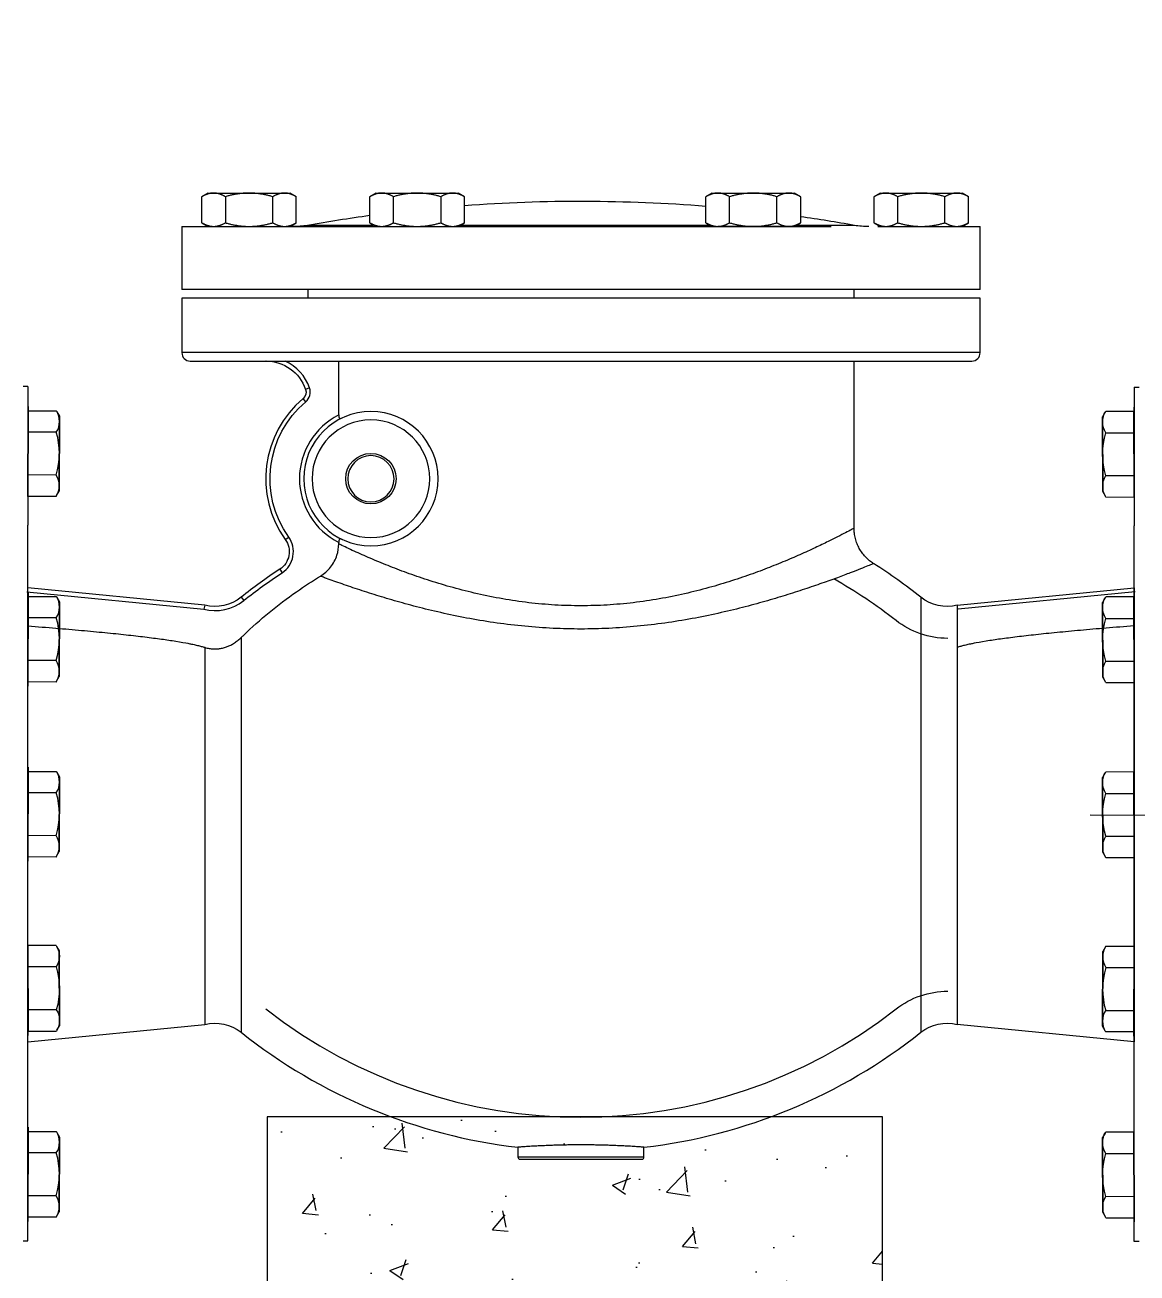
# Model space of a CAD drawing. Header units: millimetres. Extents: x -294625 to 2136527, y -251383 to 128331.
# Drawn here: x 1509555.6 to 1509794.2, y -175997.2 to -175729.3 of the extents above; entities that cross this region are included whole.
import ezdxf

# ---------------------------------------------------------------- set-up
doc = ezdxf.new("R2010")
doc.units = ezdxf.units.MM
for name, color, linetype in [('H-N-FITTING-35', 2, 'Continuous'), ('netcat30', 30, 'Continuous'), ('NetHatch', 8, 'Continuous')]:
    doc.layers.add(name, color=color, linetype=linetype)
doc.layers.add('N3-NOTE', color=11, linetype='Continuous', lineweight=13)
doc.styles.add('P-VNTIMEH', font='vntimeh.shx', dxfattribs={"width": 0.75, "height": 300})
doc.dimstyles.new('N-NOTE', dxfattribs={"dimtxt": 200, "dimasz": 30, "dimexe": 50, "dimexo": 50, "dimgap": 100, "dimtad": 1, "dimdec": 0, "dimdsep": 46, "dimtxsty": 'P-VNTIMEH', "dimblk": 'OPEN30', "dimcen": 0, "dimse1": 1, "dimse2": 1, "dimclrd": 256, "dimclre": 7, "dimclrt": 256, "dimadec": 0, "dimazin": 0, "dimtfac": 1, "dimtdec": 0, "dimtix": 1, "dimtmove": 2, "dimatfit": 3, "dimldrblk": 'OPEN30', "dimfxl": 1, "dimtolj": 1, "dimtzin": 0, "dimarcsym": 0})

# ---------------------------------------------------------------- blocks, each defined once
blk = doc.blocks.new('_Open30')
at = {"color": 0, "linetype": 'ByBlock', "lineweight": -2}
for p, q in [((-1, 0.2679), (0, 0)), ((0, 0), (-1, -0.2679)), ((0, 0), (-1, 0))]:
    blk.add_line(p, q, dxfattribs=at)

msp = doc.modelspace()

# ---------------------------------------------------------------- hatches: boundary and pattern name
at = {"layer": 'NetHatch', "linetype": 'Continuous'}
h = msp.add_hatch(dxfattribs=at)
h.set_pattern_fill('AR-CONC', color=256, scale=5.681818, style=0)
h.set_pattern_definition([(50, (2622111.6, 475021.308), (40.7534195, -3.5654622), [4.2613636, -46.875]), (355, (2622111.6, 475021.31), (-7.8835985, 42.7381894), [3.4090909, -37.5]), (100.4514, (2622114.996, 475021.01), (32.8698512, 39.1727013), [3.6216017, -39.83762]), (46.1842, (2622111.6, 475032.67), (60.638696, -9.4044895), [6.3920455, -70.3125]), (96.6356, (2622116.653, 475031.89), (53.1058355, 55.3476063), [5.4324027, -59.7564205]), (351.1842, (2622111.6, 475032.67), (53.1057923, 55.3476478), [5.1136364, -56.25]), (21, (2622117.282, 475029.83), (33.9151734, -22.8760733), [4.2613636, -46.875]), (326, (2622117.28, 475029.83), (13.8247348, 41.2017071), [3.4090909, -37.5]), (71.4514, (2622120.11, 475027.925), (47.7399221, 18.3255964), [3.6216017, -39.83762]), (37.5, (2622111.6, 475021.308), (0.69090087, 18.91442351), [0, -37.04545455, 0, -38.0681818, 0, -37.64204545]), (7.5, (2622111.6, 475021.308), (14.9471328, 22.40975636), [0, -21.70454545, 0, -36.1931818, 0, -14.3465909]), (327.5, (2622098.93, 475021.308), (30.33082024, -1.2815268), [0, -14.20454545, 0, -44.3181818, 0, -58.8068182]), (317.5, (2622093.248, 475021.308), (33.1355778, 5.6877831), [0, -18.4659091, 0, -29.4318182, 0, -41.76136364])])
h.paths.add_polyline_path([(1509607.59, -175963.64), (1509739.61, -175963.64), (1509739.57, -176106.8), (1509607.55, -176106.8)])

# ---------------------------------------------------------------- linework, layer by layer
at = {"layer": 'H-N-FITTING-35', "ltscale": 1000}
for p, q in [((1509594.91, -175765.41, 16.04), (1509593.55, -175766.19, 16.04)), ((1509593.55, -175771.79, 16.04), (1509593.55, -175766.19, 16.04)), ((1509594.91, -175765.41, 16.04), (1509596.08, -175765.41, 16.04)), ((1509596.08, -175765.41, 16.04), (1509603.69, -175765.41, 16.04)), ((1509598.62, -175766.19, 16.04), (1509598.62, -175771.79, 16.04)), ((1509603.69, -175765.41, 16.04), (1509611.29, -175765.41, 16.04)), ((1509608.76, -175771.79, 16.04), (1509608.76, -175766.19, 16.04)), ((1509611.29, -175765.41, 16.04), (1509612.47, -175765.41, 16.04)), ((1509613.83, -175766.19, 16.04), (1509612.47, -175765.41, 16.04)), ((1509613.83, -175771.79, 16.04), (1509613.83, -175766.19, 16.04)), ((1509630.96, -175765.41, 16.04), (1509629.61, -175766.19, 16.04)), ((1509629.61, -175771.79, 16.04), (1509629.61, -175766.19, 16.04)), ((1509630.96, -175765.41, 16.04), (1509632.14, -175765.41, 16.04)), ((1509632.14, -175765.41, 16.04), (1509639.75, -175765.41, 16.04)), ((1509634.68, -175771.79, 16.04), (1509634.68, -175766.19, 16.04)), ((1509639.75, -175765.41, 16.04), (1509647.35, -175765.41, 16.04)), ((1509644.82, -175766.19, 16.04), (1509644.82, -175771.79, 16.04)), ((1509647.35, -175765.41, 16.04), (1509648.53, -175765.41, 16.04)), ((1509649.89, -175766.19, 16.04), (1509648.53, -175765.41, 16.04)), ((1509649.89, -175771.79, 16.04), (1509649.89, -175766.19, 16.04)), ((1509703.08, -175765.41, 16.04), (1509701.72, -175766.19, 16.04)), ((1509701.72, -175771.79, 16.04), (1509701.72, -175766.19, 16.04)), ((1509703.08, -175765.41, 16.04), (1509704.26, -175765.41, 16.04)), ((1509704.26, -175765.41, 16.04), (1509711.86, -175765.41, 16.04)), ((1509706.79, -175771.79, 16.04), (1509706.79, -175766.19, 16.04)), ((1509711.86, -175765.41, 16.04), (1509719.47, -175765.41, 16.04)), ((1509716.93, -175771.79, 16.04), (1509716.93, -175766.19, 16.04)), ((1509719.47, -175765.41, 16.04), (1509720.65, -175765.41, 16.04)), ((1509722, -175766.19, 16.04), (1509720.65, -175765.41, 16.04)), ((1509722, -175766.19, 16.04), (1509722, -175771.79, 16.04)), ((1509739.14, -175765.41, 16.04), (1509737.78, -175766.19, 16.04)), ((1509737.78, -175771.79, 16.04), (1509737.78, -175766.19, 16.04)), ((1509739.14, -175765.41, 16.04), (1509740.31, -175765.41, 16.04)), ((1509740.31, -175765.41, 16.04), (1509747.92, -175765.41, 16.04)), ((1509742.85, -175771.79, 16.04), (1509742.85, -175766.19, 16.04)), ((1509747.92, -175765.41, 16.04), (1509755.53, -175765.41, 16.04)), ((1509752.99, -175771.79, 16.04), (1509752.99, -175766.19, 16.04)), ((1509755.53, -175765.41, 16.04), (1509756.7, -175765.41, 16.04)), ((1509758.06, -175766.19, 16.04), (1509756.7, -175765.41, 16.04)), ((1509758.06, -175771.79, 16.04), (1509758.06, -175766.19, 16.04)), ((1509589.27, -175772.62, 16.04), (1509728.61, -175772.62, 16.04)), ((1509589.27, -175772.62, 16.04), (1509589.27, -175786.14, 16.04)), ((1509593.55, -175771.79, 16.04), (1509594.91, -175772.57, 16.04)), ((1509594.91, -175772.57, 16.04), (1509596.08, -175772.57, 16.04)), ((1509596.08, -175772.57, 16.04), (1509603.69, -175772.57, 16.04)), ((1509603.69, -175772.57, 16.04), (1509611.29, -175772.57, 16.04)), ((1509611.29, -175772.57, 16.04), (1509612.47, -175772.57, 16.04)), ((1509612.47, -175772.57, 16.04), (1509613.83, -175771.79, 16.04)), ((1509630.23, -175772.34, 16.04), (1509616.24, -175772.34, 16.04)), ((1509629.61, -175771.79, 16.04), (1509630.96, -175772.57, 16.04)), ((1509630.96, -175772.57, 16.04), (1509632.14, -175772.57, 16.04)), ((1509632.14, -175772.57, 16.04), (1509639.75, -175772.57, 16.04)), ((1509648.53, -175772.57, 16.04), (1509649.89, -175771.79, 16.04)), ((1509702.76, -175772.34, 16.04), (1509648.91, -175772.34, 16.04)), ((1509701.72, -175771.79, 16.04), (1509703.08, -175772.57, 16.04)), ((1509711.86, -175772.57, 16.04), (1509704.26, -175772.57, 16.04)), ((1509719.47, -175772.57, 16.04), (1509711.86, -175772.57, 16.04)), ((1509720.65, -175772.57, 16.04), (1509719.47, -175772.57, 16.04)), ((1509720.65, -175772.57, 16.04), (1509722, -175771.79, 16.04)), ((1509733.57, -175772.34, 16.04), (1509721.09, -175772.34, 16.04)), ((1509737.78, -175771.79, 16.04), (1509739.14, -175772.57, 16.04)), ((1509738.62, -175772.62, 16.04), (1509760.54, -175772.62, 16.04)), ((1509739.14, -175772.57, 16.04), (1509740.31, -175772.57, 16.04)), ((1509740.31, -175772.57, 16.04), (1509747.92, -175772.57, 16.04)), ((1509747.92, -175772.57, 16.04), (1509755.53, -175772.57, 16.04)), ((1509755.53, -175772.57, 16.04), (1509756.7, -175772.57, 16.04)), ((1509756.7, -175772.57, 16.04), (1509758.06, -175771.79, 16.04)), ((1509760.54, -175786.14, 16.04), (1509760.54, -175772.62, 16.04)), ((1509760.54, -175786.14, 16.04), (1509589.27, -175786.14, 16.04)), ((1509616.31, -175786.14, 16.04), (1509616.31, -175787.94, 16.04)), ((1509726.29, -175786.14, 16.04), (1509726.29, -175786.14, 16.04)), ((1509733.5, -175787.94, 16.04), (1509733.5, -175786.14, 16.04)), ((1509760.54, -175787.94, 16.04), (1509589.27, -175787.94, 16.04)), ((1509589.27, -175787.94, 16.04), (1509589.27, -175799.66, 16.04)), ((1509760.54, -175799.66, 16.04), (1509760.54, -175787.94, 16.04)), ((1509760.54, -175799.66, 16.04), (1509589.27, -175799.66, 16.04)), ((1509591.07, -175801.46, 16.04), (1509758.74, -175801.46, 16.04)), ((1509622.92, -175813.02, 16.04), (1509622.92, -175801.46, 16.04)), ((1509733.5, -175837.33, 16.04), (1509733.5, -175801.46, 16.04)), ((1509616.67, -175807.24, 16.04), (1509615.81, -175807.53, 16.04)), ((1509615.86, -175810.19, 16.04), (1509615.27, -175809.5, 16.04)), ((1509556.29, -175811.21, 16.84), (1509556.24, -175831.42, 16.84)), ((1509562.45, -175812.33, 16.84), (1509563.01, -175813.31, 16.84)), ((1509787.36, -175812.46, 16.85), (1509786.8, -175813.44, 16.85)), ((1509793.53, -175811.34, 16.85), (1509793.58, -175831.54, 16.85)), ((1509563.01, -175813.31, 16.84), (1509562.97, -175829.35, 16.84)), ((1509562.97, -175829.35, 16.84), (1509563.01, -175813.31, 16.84)), ((1509786.8, -175813.44, 16.85), (1509786.84, -175829.48, 16.85)), ((1509786.84, -175829.48, 16.85), (1509786.8, -175813.44, 16.85)), ((1509562.33, -175816.74, 16.84), (1509556.27, -175816.72, 16.84)), ((1509787.49, -175816.86, 16.85), (1509793.54, -175816.85, 16.85)), ((1509562.31, -175825.93, 16.84), (1509556.25, -175825.91, 16.84)), ((1509787.51, -175826.05, 16.85), (1509793.57, -175826.04, 16.85)), ((1509562.41, -175830.33, 16.84), (1509562.97, -175829.35, 16.84)), ((1509787.41, -175830.46, 16.85), (1509786.84, -175829.48, 16.85)), ((1509611.46, -175839.76, 16.04), (1509612.2, -175839.24, 16.04)), ((1509622.92, -175840.7, 16.04), (1509622.92, -175840.38, 16.04)), ((1509610.28, -175846.13, 16.04), (1509610.77, -175846.89, 16.04)), ((1509594.18, -175853.85, 16.04), (1509556.25, -175850.09, 16.04)), ((1509755.63, -175853.85, 16.04), (1509793.56, -175850.09, 16.04)), ((1509793.56, -175850.09, 16.04), (1509793.56, -175947.55, 16.04)), ((1509556.03, -175850.97, 16.04), (1509593.96, -175854.72, 16.04)), ((1509556.29, -175851.03, 16.84), (1509556.24, -175871.24, 16.84)), ((1509562.45, -175852.15, 16.84), (1509563.01, -175853.13, 16.84)), ((1509563.01, -175853.13, 16.84), (1509562.97, -175869.17, 16.84)), ((1509562.97, -175869.17, 16.84), (1509563.01, -175853.13, 16.84)), ((1509601.98, -175852.16, 16.04), (1509602.54, -175852.87, 16.04)), ((1509747.83, -175852.16, 16.04), (1509747.83, -175945.48, 16.04)), ((1509793.77, -175850.97, 16.04), (1509755.85, -175854.72, 16.04)), ((1509787.36, -175852.28, 16.85), (1509786.8, -175853.26, 16.85)), ((1509793.53, -175851.16, 16.85), (1509793.58, -175871.36, 16.85)), ((1509594.18, -175853.85, 16.04), (1509593.96, -175854.72, 16.04)), ((1509755.63, -175853.85, 16.04), (1509755.63, -175943.79, 16.04)), ((1509786.8, -175853.26, 16.85), (1509786.84, -175869.3, 16.85)), ((1509786.84, -175869.3, 16.85), (1509786.8, -175853.26, 16.85)), ((1509562.33, -175856.56, 16.84), (1509556.27, -175856.54, 16.84)), ((1509787.49, -175856.68, 16.85), (1509793.54, -175856.67, 16.85)), ((1509601.98, -175860.8, 16.04), (1509601.98, -175945.48, 16.04)), ((1509594.18, -175862.89, 16.04), (1509594.18, -175943.79, 16.04)), ((1509562.31, -175865.75, 16.84), (1509556.25, -175865.73, 16.84)), ((1509787.51, -175865.87, 16.85), (1509793.57, -175865.86, 16.85)), ((1509562.41, -175870.15, 16.84), (1509562.97, -175869.17, 16.84)), ((1509787.41, -175870.28, 16.85), (1509786.84, -175869.3, 16.85)), ((1509556.29, -175888.59, 16.84), (1509556.24, -175908.8, 16.84)), ((1509562.45, -175889.71, 16.84), (1509563.01, -175890.69, 16.84)), ((1509563.01, -175890.69, 16.84), (1509562.97, -175906.73, 16.84)), ((1509562.97, -175906.73, 16.84), (1509563.01, -175890.69, 16.84)), ((1509787.36, -175889.84, 16.85), (1509786.8, -175890.82, 16.85)), ((1509793.53, -175888.72, 16.85), (1509793.58, -175908.92, 16.85)), ((1509786.8, -175890.82, 16.85), (1509786.84, -175906.86, 16.85)), ((1509786.84, -175906.86, 16.85), (1509786.8, -175890.82, 16.85)), ((1509562.33, -175894.12, 16.84), (1509556.27, -175894.1, 16.84)), ((1509787.49, -175894.24, 16.85), (1509793.54, -175894.23, 16.85)), ((1509784.15, -175898.85, 16.85), (1509825.85, -175898.98, 16.85)), ((1509562.31, -175903.31, 16.84), (1509556.25, -175903.29, 16.84)), ((1509787.51, -175903.43, 16.85), (1509793.57, -175903.42, 16.85)), ((1509562.41, -175907.71, 16.84), (1509562.97, -175906.73, 16.84)), ((1509787.41, -175907.84, 16.85), (1509786.84, -175906.86, 16.85)), ((1509556.29, -175946.18, 16.84), (1509556.24, -175925.98, 16.84)), ((1509562.41, -175927.06, 16.84), (1509562.98, -175928.04, 16.84)), ((1509563.02, -175944.08, 16.84), (1509562.98, -175928.04, 16.84)), ((1509562.98, -175928.04, 16.84), (1509563.02, -175944.08, 16.84)), ((1509786.8, -175944.21, 16.85), (1509786.84, -175928.17, 16.85)), ((1509786.84, -175928.17, 16.85), (1509786.8, -175944.21, 16.85)), ((1509787.41, -175927.19, 16.85), (1509786.84, -175928.17, 16.85)), ((1509793.52, -175946.31, 16.85), (1509793.58, -175926.1, 16.85)), ((1509562.31, -175931.47, 16.84), (1509556.25, -175931.48, 16.84)), ((1509787.51, -175931.6, 16.85), (1509793.56, -175931.61, 16.85)), ((1509562.33, -175940.66, 16.84), (1509556.28, -175940.67, 16.84)), ((1509787.48, -175940.79, 16.85), (1509793.54, -175940.8, 16.85)), ((1509556.25, -175947.55, 16.04), (1509594.18, -175943.79, 16.04)), ((1509562.46, -175945.06, 16.84), (1509563.02, -175944.08, 16.84)), ((1509793.56, -175947.55, 16.04), (1509755.63, -175943.79, 16.04)), ((1509787.36, -175945.19, 16.85), (1509786.8, -175944.21, 16.85)), ((1509556.29, -175965.87, 16.84), (1509556.24, -175986.07, 16.84)), ((1509562.45, -175966.99, 16.84), (1509563.01, -175967.97, 16.84)), ((1509563.01, -175967.97, 16.84), (1509562.97, -175984.01, 16.84)), ((1509562.97, -175984.01, 16.84), (1509563.01, -175967.97, 16.84)), ((1509787.36, -175967.11, 16.85), (1509786.8, -175968.09, 16.85)), ((1509786.8, -175968.09, 16.85), (1509786.84, -175984.13, 16.85)), ((1509786.84, -175984.13, 16.85), (1509786.8, -175968.09, 16.85)), ((1509793.53, -175966, 16.85), (1509793.58, -175986.2, 16.85)), ((1509661.38, -175970.15, 16.04), (1509661.38, -175972.29, 16.04)), ((1509688.42, -175972.29, 16.04), (1509688.42, -175970.15, 16.04)), ((1509562.33, -175971.39, 16.84), (1509556.27, -175971.38, 16.84)), ((1509688.42, -175972.29, 16.04), (1509661.38, -175972.29, 16.04)), ((1509661.83, -175972.74, 16.04), (1509687.97, -175972.74, 16.04)), ((1509787.49, -175971.52, 16.85), (1509793.54, -175971.5, 16.85)), ((1509562.31, -175980.58, 16.84), (1509556.25, -175980.56, 16.84)), ((1509787.51, -175980.71, 16.85), (1509793.57, -175980.69, 16.85)), ((1509562.41, -175984.99, 16.84), (1509562.97, -175984.01, 16.84)), ((1509787.41, -175985.11, 16.85), (1509786.84, -175984.13, 16.85))]:
    msp.add_line(p, q, dxfattribs=at)
for points, elevation in [([(1509556.26, -175806.92), (1509555.2, -175806.92)], 16.28), ([(1509556.26, -175806.92), (1509556.26, -175806.92)], 16.28), ([(1509556.26, -175806.92), (1509556.26, -175806.92)], 16.28), ([(1509556.26, -175806.92), (1509556.26, -175836.68)], 16.28), ([(1509556.26, -175806.92), (1509556.26, -175836.68)], 16.28), ([(1509556.26, -175806.92), (1509556.26, -175836.68)], 16.28), ([(1509793.56, -175807.05), (1509793.56, -175807.05)], 16.29), ([(1509793.56, -175807.05), (1509793.56, -175807.05)], 16.29), ([(1509793.56, -175807.05), (1509794.62, -175807.05)], 16.29), ([(1509793.56, -175807.05), (1509793.56, -175836.81)], 16.29), ([(1509793.56, -175807.05), (1509793.56, -175836.81)], 16.29), ([(1509793.56, -175807.05), (1509793.56, -175836.81)], 16.29), ([(1509556.24, -175830.5), (1509556.28, -175812.13)], 16.84), ([(1509556.28, -175812.13), (1509562.34, -175812.15)], 16.84), ([(1509793.53, -175812.26), (1509787.48, -175812.27)], 16.85), ([(1509793.58, -175830.63), (1509793.53, -175812.26)], 16.85), ([(1509562.29, -175830.51), (1509556.24, -175830.5)], 16.84), ([(1509787.52, -175830.64), (1509793.58, -175830.63)], 16.85), ([(1509556.26, -175990.27), (1509556.26, -175836.68)], 16.28), ([(1509793.56, -175990.4), (1509793.56, -175836.81)], 16.29), ([(1509556.24, -175870.32), (1509556.28, -175851.95)], 16.84), ([(1509556.28, -175851.95), (1509562.34, -175851.97)], 16.84), ([(1509793.53, -175852.08), (1509787.48, -175852.09)], 16.85), ([(1509793.58, -175870.45), (1509793.53, -175852.08)], 16.85), ([(1509562.29, -175870.33), (1509556.24, -175870.32)], 16.84), ([(1509787.52, -175870.46), (1509793.58, -175870.45)], 16.85), ([(1509556.24, -175907.88), (1509556.28, -175889.51)], 16.84), ([(1509556.28, -175889.51), (1509562.34, -175889.53)], 16.84), ([(1509793.53, -175889.64), (1509787.48, -175889.65)], 16.85), ([(1509793.58, -175908.01), (1509793.53, -175889.64)], 16.85), ([(1509562.29, -175907.89), (1509556.24, -175907.88)], 16.84), ([(1509787.52, -175908.02), (1509793.58, -175908.01)], 16.85), ([(1509562.3, -175926.88), (1509556.24, -175926.9)], 16.84), ([(1509556.24, -175926.9), (1509556.29, -175945.26)], 16.84), ([(1509787.52, -175927.01), (1509793.57, -175927.02)], 16.85), ([(1509793.57, -175927.02), (1509793.53, -175945.39)], 16.85), ([(1509556.29, -175945.26), (1509562.35, -175945.25)], 16.84), ([(1509793.53, -175945.39), (1509787.47, -175945.37)], 16.85), ([(1509556.26, -175990.27), (1509556.26, -175958.92)], 16.28), ([(1509556.26, -175990.27), (1509556.26, -175958.92)], 16.28), ([(1509793.56, -175990.4), (1509793.56, -175959.05)], 16.29), ([(1509793.56, -175990.4), (1509793.56, -175959.05)], 16.29), ([(1509556.24, -175985.15), (1509556.28, -175966.79)], 16.84), ([(1509556.28, -175966.79), (1509562.34, -175966.8)], 16.84), ([(1509793.53, -175966.91), (1509787.48, -175966.93)], 16.85), ([(1509793.58, -175985.28), (1509793.53, -175966.91)], 16.85), ([(1509562.29, -175985.17), (1509556.24, -175985.15)], 16.84), ([(1509787.52, -175985.29), (1509793.58, -175985.28)], 16.85), ([(1509555.2, -175990.27), (1509556.26, -175990.27)], 16.28), ([(1509556.26, -175990.27), (1509556.26, -175990.27)], 16.28), ([(1509794.62, -175990.4), (1509793.56, -175990.4)], 16.29), ([(1509793.56, -175990.4), (1509793.56, -175990.4)], 16.29)]:
    msp.add_lwpolyline(points, dxfattribs=dict(at, elevation=elevation))
at = {"layer": 'H-N-FITTING-35', "ltscale": 1000, "extrusion": (0, 0, -1)}
for radius in [14.42, 12.62, 4.96]:
    msp.add_circle((-1509629.83, -175826.71, -16.04), radius, dxfattribs=at)
at = {"layer": 'H-N-FITTING-35', "ltscale": 1000}
msp.add_circle((1509629.83, -175826.7, 16.04), 5.41, dxfattribs=at)
for centre, radius, start, end in [((1509674.9, -176104.89, 16.04), 337.68, 85.4449, 94.2483), ((1509674.9, -176104.89, 16.04), 337.68, 97.7091, 100.0043), ((1509674.9, -176104.89, 16.04), 337.68, 79.9957, 81.9821), ((1509591.07, -175799.66, 16.04), 1.8, 180, 270), ((1509607.29, -175810.48, 16.04), 9.92, 19.0631, 65.38), ((1509758.74, -175799.66, 16.04), 1.8, 270, 0), ((1509614.11, -175808.12, 16.04), 2.7, 310.2316, 19.0631), ((1509629.83, -175826.7, 16.04), 22.54, 130.2316, 215.4141), ((1509629.83, -175826.7, 16.04), 15.32, 116.7921, 243.2079), ((1509607.79, -175842.38, 16.04), 5.41, 303.4685, 35.4141), ((1509674.9, -175943.89, 16.04), 117.19, 51.5153, 57.6076), ((1509674.9, -175943.89, 16.04), 117.19, 123.4685, 128.4847), ((1509674.9, -175943.89, 16.04), 109.98, 52.0672, 60.4488), ((1509596.37, -175845.1, 16.04), 9.92, 255.9638, 308.4847), ((1509674.9, -175853.75, 16.04), 109.98, 232.0672, 307.9328), ((1509674.9, -175853.75, 16.04), 117.19, 231.5153, 263.3742), ((1509674.9, -175853.75, 16.04), 117.19, 276.6258, 308.4847), ((1509661.83, -175972.29, 16.04), 0.451, 180, 270), ((1509687.97, -175972.29, 16.04), 0.451, 270, 0)]:
    msp.add_arc(centre, radius, start, end, dxfattribs=at)
at = {"layer": 'H-N-FITTING-35', "ltscale": 1000, "extrusion": (0, 0, -1)}
for centre, radius, start, end in [((-1509613.11, -175754.59, -16.04), 18.03, 259.9957, 269.9828), ((-1509736.7, -175754.59, -16.04), 18.03, 270.1714, 280.0043), ((-1509607.29, -175810.48, -16.04), 9.01, 90, 160.9369), ((-1509614.11, -175808.12, -16.04), 1.8, 160.9369, 229.7684), ((-1509629.83, -175826.7, -16.04), 21.63, 324.5859, 49.7684), ((-1509607.79, -175842.38, -16.04), 4.51, 144.5859, 236.5315), ((-1509674.9, -175943.89, -16.04), 116.29, 51.5153, 56.5315), ((-1509596.37, -175845.1, -16.04), 9.01, 231.5153, 284.0362), ((-1509753.44, -175845.1, -16.04), 9.01, 255.9638, 308.4847), ((-1509753.59, -175842.93, -16.04), 18.03, 270, 307.9328), ((-1509753.59, -175954.71, -16.04), 18.03, 52.0672, 90), ((-1509596.37, -175952.54, -16.04), 9.01, 75.9638, 128.4847), ((-1509753.44, -175952.54, -16.04), 9.01, 51.5153, 104.0362)]:
    msp.add_arc(centre, radius, start, end, dxfattribs=at)
at = {"layer": 'H-N-FITTING-35', "ltscale": 1000}
for centre, major_axis, start_param, end_param in [((1509558.79, -175814.43, 16.84), (2.99, -2.99), 0.208471, 1.357363), ((1509547.08, -175821.29, 16.84), (11.26, 11.26), -1.080722, -0.495036), ((1509558.76, -175828.21, 16.84), (2.99, -2.99), 0.208471, 1.357363), ((1509558.79, -175854.25, 16.84), (2.99, -2.99), 0.208471, 1.357363), ((1509547.08, -175861.11, 16.84), (11.26, 11.26), -1.080722, -0.495036), ((1509558.76, -175868.03, 16.84), (2.99, -2.99), 0.208471, 1.357363), ((1509558.79, -175891.81, 16.84), (2.99, -2.99), 0.208471, 1.357363), ((1509547.08, -175898.67, 16.84), (11.26, 11.26), -1.080722, -0.495036), ((1509558.76, -175905.59, 16.84), (2.99, -2.99), 0.208471, 1.357363), ((1509791.06, -175929.31, 16.85), (2.99, -2.99), 3.349953, 4.498844), ((1509802.73, -175936.23, 16.85), (11.26, 11.26), 2.06076, 2.646445), ((1509791.02, -175943.09, 16.85), (2.99, -2.99), 3.349953, 4.498844), ((1509558.79, -175969.09, 16.84), (2.99, -2.99), 0.208471, 1.357363), ((1509547.08, -175975.95, 16.84), (11.26, 11.26), -1.080722, -0.495036), ((1509558.76, -175982.87, 16.84), (2.99, -2.99), 0.208471, 1.357363)]:
    msp.add_ellipse(centre, major_axis=major_axis, ratio=1, start_param=start_param, end_param=end_param, dxfattribs=at)
at = {"layer": 'H-N-FITTING-35', "ltscale": 1000, "extrusion": (0, 0, -1)}
for centre, major_axis, start_param, end_param in [((1509791.03, -175814.56, 16.85), (2.99, 2.99), 3.350064, 4.498955), ((1509802.74, -175821.42, 16.85), (11.26, -11.26), 2.060871, 2.646556), ((1509791.06, -175828.34, 16.85), (2.99, 2.99), 3.350064, 4.498955), ((1509791.03, -175854.38, 16.85), (2.99, 2.99), 3.350064, 4.498955), ((1509802.74, -175861.24, 16.85), (11.26, -11.26), 2.060871, 2.646556), ((1509791.06, -175868.16, 16.85), (2.99, 2.99), 3.350064, 4.498955), ((1509791.03, -175891.94, 16.85), (2.99, 2.99), 3.350064, 4.498955), ((1509802.74, -175898.8, 16.85), (11.26, -11.26), 2.060871, 2.646556), ((1509791.06, -175905.72, 16.85), (2.99, 2.99), 3.350064, 4.498955), ((1509558.76, -175929.18, 16.84), (2.99, 2.99), 0.20836, 1.357252), ((1509547.08, -175936.1, 16.84), (11.26, -11.26), -1.080833, -0.495147), ((1509558.79, -175942.96, 16.84), (2.99, 2.99), 0.20836, 1.357252), ((1509791.03, -175969.21, 16.85), (2.99, 2.99), 3.350064, 4.498955), ((1509802.74, -175976.07, 16.85), (11.26, -11.26), 2.060871, 2.646556), ((1509791.06, -175982.99, 16.85), (2.99, 2.99), 3.350064, 4.498955)]:
    msp.add_ellipse(centre, major_axis=major_axis, ratio=1, start_param=start_param, end_param=end_param, dxfattribs=at)
at = {"layer": 'H-N-FITTING-35', "ltscale": 1000}
for points, weights in [([(1509596.08, -175765.41, 16.04), (1509594.91, -175765.41, 16.04), (1509593.55, -175766.19, 16.04)], [1, 1.0379548493, 1]), ([(1509598.62, -175766.19, 16.04), (1509597.26, -175765.41, 16.04), (1509596.08, -175765.41, 16.04)], [1, 1.03795484931, 1]), ([(1509603.69, -175765.41, 16.04), (1509601.34, -175765.41, 16.04), (1509598.62, -175766.19, 16.04)], [1, 1.03795484931, 1]), ([(1509608.76, -175766.19, 16.04), (1509606.04, -175765.41, 16.04), (1509603.69, -175765.41, 16.04)], [1, 1.0379548493, 1]), ([(1509611.29, -175765.41, 16.04), (1509610.12, -175765.41, 16.04), (1509608.76, -175766.19, 16.04)], [1, 1.0379548493, 1]), ([(1509613.83, -175766.19, 16.04), (1509612.47, -175765.41, 16.04), (1509611.29, -175765.41, 16.04)], [1, 1.0379548493, 1]), ([(1509632.14, -175765.41, 16.04), (1509630.96, -175765.41, 16.04), (1509629.61, -175766.19, 16.04)], [1, 1.0379548493, 1]), ([(1509634.68, -175766.19, 16.04), (1509633.32, -175765.41, 16.04), (1509632.14, -175765.41, 16.04)], [1, 1.0379548493, 1]), ([(1509639.75, -175765.41, 16.04), (1509637.39, -175765.41, 16.04), (1509634.68, -175766.19, 16.04)], [1, 1.0379548493, 1]), ([(1509644.82, -175766.19, 16.04), (1509642.1, -175765.41, 16.04), (1509639.75, -175765.41, 16.04)], [1, 1.03795484931, 1]), ([(1509647.35, -175765.41, 16.04), (1509646.18, -175765.41, 16.04), (1509644.82, -175766.19, 16.04)], [1, 1.03795484931, 1]), ([(1509649.89, -175766.19, 16.04), (1509648.53, -175765.41, 16.04), (1509647.35, -175765.41, 16.04)], [1, 1.0379548493, 1]), ([(1509649.89, -175766.19, 16.04), (1509649.89, -175766.19, 16.04), (1509649.89, -175766.19, 16.04)], [1, 1.00000227894, 1.0000045576]), ([(1509704.26, -175765.41, 16.04), (1509703.08, -175765.41, 16.04), (1509701.72, -175766.19, 16.04)], [1, 1.03795484931, 1]), ([(1509706.79, -175766.19, 16.04), (1509705.43, -175765.41, 16.04), (1509704.26, -175765.41, 16.04)], [1, 1.0379548493, 1]), ([(1509711.86, -175765.41, 16.04), (1509709.51, -175765.41, 16.04), (1509706.79, -175766.19, 16.04)], [1, 1.0379548493, 1]), ([(1509716.93, -175766.19, 16.04), (1509714.22, -175765.41, 16.04), (1509711.86, -175765.41, 16.04)], [1, 1.0379548493, 1]), ([(1509719.47, -175765.41, 16.04), (1509718.29, -175765.41, 16.04), (1509716.93, -175766.19, 16.04)], [1, 1.0379548493, 1]), ([(1509722, -175766.19, 16.04), (1509720.65, -175765.41, 16.04), (1509719.47, -175765.41, 16.04)], [1, 1.03795484931, 1]), ([(1509722, -175766.19, 16.04), (1509722, -175766.19, 16.04), (1509722, -175766.19, 16.04)], [1, 1.00000227894, 1.0000045576]), ([(1509740.31, -175765.41, 16.04), (1509739.14, -175765.41, 16.04), (1509737.78, -175766.19, 16.04)], [1, 1.0379548493, 1]), ([(1509742.85, -175766.19, 16.04), (1509741.49, -175765.41, 16.04), (1509740.31, -175765.41, 16.04)], [1, 1.03795484931, 1]), ([(1509747.92, -175765.41, 16.04), (1509745.57, -175765.41, 16.04), (1509742.85, -175766.19, 16.04)], [1, 1.03795484931, 1]), ([(1509752.99, -175766.19, 16.04), (1509750.27, -175765.41, 16.04), (1509747.92, -175765.41, 16.04)], [1, 1.0379548493, 1]), ([(1509755.53, -175765.41, 16.04), (1509754.35, -175765.41, 16.04), (1509752.99, -175766.19, 16.04)], [1, 1.0379548493, 1]), ([(1509758.06, -175766.19, 16.04), (1509756.7, -175765.41, 16.04), (1509755.53, -175765.41, 16.04)], [1, 1.0379548493, 1]), ([(1509593.55, -175771.79, 16.04), (1509594.91, -175772.57, 16.04), (1509596.08, -175772.57, 16.04)], [1, 1.0379548493, 1]), ([(1509596.08, -175772.57, 16.04), (1509597.26, -175772.57, 16.04), (1509598.62, -175771.79, 16.04)], [1, 1.03795484931, 1]), ([(1509598.62, -175771.79, 16.04), (1509601.34, -175772.57, 16.04), (1509603.69, -175772.57, 16.04)], [1, 1.03795484931, 1]), ([(1509603.69, -175772.57, 16.04), (1509606.04, -175772.57, 16.04), (1509608.76, -175771.79, 16.04)], [1, 1.0379548493, 1]), ([(1509608.76, -175771.79, 16.04), (1509610.12, -175772.57, 16.04), (1509611.29, -175772.57, 16.04)], [1, 1.0379548493, 1]), ([(1509611.29, -175772.57, 16.04), (1509612.47, -175772.57, 16.04), (1509613.83, -175771.79, 16.04)], [1, 1.0379548493, 1]), ([(1509629.61, -175771.79, 16.04), (1509630.96, -175772.57, 16.04), (1509632.14, -175772.57, 16.04)], [1, 1.0379548493, 1]), ([(1509632.14, -175772.57, 16.04), (1509633.32, -175772.57, 16.04), (1509634.68, -175771.79, 16.04)], [1, 1.0379548493, 1]), ([(1509634.68, -175771.79, 16.04), (1509637.39, -175772.57, 16.04), (1509639.75, -175772.57, 16.04)], [1, 1.0379548493, 1]), ([(1509639.75, -175772.57, 16.04), (1509642.1, -175772.57, 16.04), (1509644.82, -175771.79, 16.04)], [1, 1.03795484931, 1]), ([(1509644.82, -175771.79, 16.04), (1509646.18, -175772.57, 16.04), (1509647.35, -175772.57, 16.04)], [1, 1.03795484931, 1]), ([(1509647.35, -175772.57, 16.04), (1509648.53, -175772.57, 16.04), (1509649.89, -175771.79, 16.04)], [1, 1.0379548493, 1]), ([(1509649.81, -175771.83, 16.04), (1509649.85, -175771.81, 16.04), (1509649.89, -175771.79, 16.04)], [1.00202615529, 1.00104166604, 1]), ([(1509701.72, -175771.79, 16.04), (1509703.08, -175772.57, 16.04), (1509704.26, -175772.57, 16.04)], [1, 1.03795484931, 1]), ([(1509704.26, -175772.57, 16.04), (1509705.43, -175772.57, 16.04), (1509706.79, -175771.79, 16.04)], [1, 1.0379548493, 1]), ([(1509706.79, -175771.79, 16.04), (1509709.51, -175772.57, 16.04), (1509711.86, -175772.57, 16.04)], [1, 1.0379548493, 1]), ([(1509711.86, -175772.57, 16.04), (1509714.22, -175772.57, 16.04), (1509716.93, -175771.79, 16.04)], [1, 1.0379548493, 1]), ([(1509716.93, -175771.79, 16.04), (1509718.29, -175772.57, 16.04), (1509719.47, -175772.57, 16.04)], [1, 1.0379548493, 1]), ([(1509719.47, -175772.57, 16.04), (1509720.65, -175772.57, 16.04), (1509722, -175771.79, 16.04)], [1, 1.03795484931, 1]), ([(1509721.93, -175771.83, 16.04), (1509721.97, -175771.81, 16.04), (1509722, -175771.79, 16.04)], [1.00202615531, 1.00104166605, 1]), ([(1509737.78, -175771.79, 16.04), (1509739.14, -175772.57, 16.04), (1509740.31, -175772.57, 16.04)], [1, 1.0379548493, 1]), ([(1509740.31, -175772.57, 16.04), (1509741.49, -175772.57, 16.04), (1509742.85, -175771.79, 16.04)], [1, 1.03795484931, 1]), ([(1509742.85, -175771.79, 16.04), (1509745.57, -175772.57, 16.04), (1509747.92, -175772.57, 16.04)], [1, 1.03795484931, 1]), ([(1509747.92, -175772.57, 16.04), (1509750.27, -175772.57, 16.04), (1509752.99, -175771.79, 16.04)], [1, 1.0379548493, 1]), ([(1509752.99, -175771.79, 16.04), (1509754.35, -175772.57, 16.04), (1509755.53, -175772.57, 16.04)], [1, 1.0379548493, 1]), ([(1509755.53, -175772.57, 16.04), (1509756.7, -175772.57, 16.04), (1509758.06, -175771.79, 16.04)], [1, 1.0379548493, 1]), ([(1509556.25, -175858.29, 16.04), (1509587.12, -175860.68, 16.04), (1509594.18, -175862.89, 16.04)], [1, 1.00120837924, 1]), ([(1509793.56, -175858.29, 16.04), (1509762.69, -175860.68, 16.04), (1509755.63, -175862.89, 16.04)], [1, 1.00120837924, 1])]:
    msp.add_rational_spline(points, weights, degree=2, dxfattribs=at)
for points, knots in [([(1509607.29, -175801.46, 16.04), (1509607.93, -175801.46, 16.04), (1509608.63, -175801.46, 16.04), (1509610.04, -175801.46, 16.04), (1509610.76, -175801.46, 16.04), (1509611.43, -175801.46, 16.04)], [0, 0, 0, 0, 2.221806, 2.221806, 4.443611, 4.443611, 4.443611, 4.443611]), ([(1509622.92, -175813.02, 16.04), (1509622.92, -175813.06, 16.04), (1509622.92, -175813.09, 16.04), (1509622.93, -175813.17, 16.04), (1509622.93, -175813.22, 16.04), (1509622.95, -175813.33, 16.04), (1509622.96, -175813.38, 16.04), (1509622.97, -175813.44, 16.04), (1509622.97, -175813.46, 16.04), (1509622.99, -175813.52, 16.04), (1509623.01, -175813.57, 16.04), (1509623.05, -175813.66, 16.04), (1509623.07, -175813.69, 16.04), (1509623.12, -175813.74, 16.04), (1509623.14, -175813.76, 16.04), (1509623.18, -175813.79, 16.04), (1509623.2, -175813.8, 16.04), (1509623.24, -175813.82, 16.04), (1509623.27, -175813.82, 16.04), (1509623.33, -175813.82, 16.04), (1509623.37, -175813.81, 16.04), (1509623.4, -175813.79, 16.04)], [5.130375, 5.130375, 5.130375, 5.130375, 5.229864, 5.229864, 5.400557, 5.400557, 5.57125, 5.57125, 5.618342, 5.618342, 5.811456, 5.811456, 6.004569, 6.004569, 6.143487, 6.143487, 6.282406, 6.282406, 6.454919, 6.454919, 6.684846, 6.684846, 6.684846, 6.684846]), ([(1509733.5, -175837.33, 16.04), (1509733.5, -175837.33, 16.04), (1509733.4, -175837.38, 16.04), (1509733.02, -175837.58, 16.04), (1509732.73, -175837.74, 16.04), (1509731.95, -175838.15, 16.04), (1509731.46, -175838.4, 16.04), (1509730.29, -175839.01, 16.04), (1509729.6, -175839.36, 16.04), (1509728.05, -175840.13, 16.04), (1509727.19, -175840.56, 16.04), (1509725.29, -175841.46, 16.04), (1509724.25, -175841.95, 16.04), (1509722.05, -175842.95, 16.04), (1509720.87, -175843.46, 16.04), (1509718.42, -175844.51, 16.04), (1509717.13, -175845.04, 16.04), (1509714.53, -175846.06, 16.04), (1509713.17, -175846.58, 16.04), (1509710.3, -175847.61, 16.04), (1509708.79, -175848.12, 16.04), (1509705.65, -175849.13, 16.04), (1509704.02, -175849.62, 16.04), (1509700.65, -175850.55, 16.04), (1509698.91, -175850.99, 16.04), (1509695.36, -175851.8, 16.04), (1509693.55, -175852.17, 16.04), (1509689.87, -175852.81, 16.04), (1509688, -175853.09, 16.04), (1509684.25, -175853.53, 16.04), (1509682.36, -175853.7, 16.04), (1509678.61, -175853.92, 16.04), (1509676.74, -175853.97, 16.04), (1509673.06, -175853.97, 16.04), (1509671.19, -175853.92, 16.04), (1509667.44, -175853.7, 16.04), (1509665.56, -175853.53, 16.04), (1509661.81, -175853.09, 16.04), (1509659.94, -175852.81, 16.04), (1509656.26, -175852.17, 16.04), (1509654.44, -175851.8, 16.04), (1509650.89, -175850.99, 16.04), (1509649.16, -175850.55, 16.04), (1509645.79, -175849.62, 16.04), (1509644.15, -175849.13, 16.04), (1509641.01, -175848.12, 16.04), (1509639.51, -175847.61, 16.04), (1509636.64, -175846.58, 16.04), (1509635.28, -175846.06, 16.04), (1509632.67, -175845.04, 16.04), (1509631.39, -175844.51, 16.04), (1509628.93, -175843.46, 16.04), (1509627.76, -175842.95, 16.04), (1509625.55, -175841.95, 16.04), (1509624.52, -175841.46, 16.04), (1509623.35, -175840.9, 16.04), (1509623.13, -175840.8, 16.04), (1509622.92, -175840.7, 16.04)], [97.630406, 97.630406, 97.630406, 97.630406, 103.8294, 103.8294, 110.028394, 110.028394, 116.227388, 116.227388, 122.426383, 122.426383, 128.625377, 128.625377, 134.824371, 134.824371, 141.023365, 141.023365, 147.222359, 147.222359, 153.227166, 153.227166, 159.231972, 159.231972, 165.236779, 165.236779, 171.241586, 171.241586, 177.246392, 177.246392, 183.251199, 183.251199, 189.256006, 189.256006, 195.260812, 195.260812, 201.265619, 201.265619, 207.270426, 207.270426, 213.275232, 213.275232, 219.280039, 219.280039, 225.284846, 225.284846, 231.289652, 231.289652, 237.294459, 237.294459, 243.299265, 243.299265, 249.49826, 249.49826, 255.697254, 255.697254, 261.896248, 261.896248, 263.333591, 263.333591, 263.333591, 263.333591]), ([(1509623.4, -175839.62, 16.04), (1509623.37, -175839.6, 16.04), (1509623.33, -175839.59, 16.04), (1509623.27, -175839.59, 16.04), (1509623.24, -175839.59, 16.04), (1509623.2, -175839.61, 16.04), (1509623.18, -175839.62, 16.04), (1509623.14, -175839.65, 16.04), (1509623.12, -175839.67, 16.04), (1509623.07, -175839.71, 16.04), (1509623.05, -175839.75, 16.04), (1509623.01, -175839.84, 16.04), (1509622.99, -175839.89, 16.04), (1509622.97, -175839.95, 16.04), (1509622.97, -175839.97, 16.04), (1509622.96, -175840.02, 16.04), (1509622.95, -175840.08, 16.04), (1509622.93, -175840.18, 16.04), (1509622.93, -175840.24, 16.04), (1509622.92, -175840.32, 16.04), (1509622.92, -175840.35, 16.04), (1509622.92, -175840.38, 16.04)], [6.694806, 6.694806, 6.694806, 6.694806, 6.934692, 6.934692, 7.107205, 7.107205, 7.246124, 7.246124, 7.385042, 7.385042, 7.578155, 7.578155, 7.771269, 7.771269, 7.818361, 7.818361, 7.989054, 7.989054, 8.159748, 8.159748, 8.259236, 8.259236, 8.259236, 8.259236]), ([(1509737.68, -175844.94, 16.04), (1509737.39, -175844.75, 16.04), (1509737.09, -175844.54, 16.04), (1509736.5, -175844.06, 16.04), (1509736.22, -175843.79, 16.04), (1509735.68, -175843.22, 16.04), (1509735.43, -175842.92, 16.04), (1509734.99, -175842.3, 16.04), (1509734.79, -175841.98, 16.04), (1509734.44, -175841.35, 16.04), (1509734.28, -175841.02, 16.04), (1509734, -175840.31, 16.04), (1509733.87, -175839.93, 16.04), (1509733.68, -175839.18, 16.04), (1509733.61, -175838.8, 16.04), (1509733.52, -175838.05, 16.04), (1509733.5, -175837.68, 16.04), (1509733.5, -175837.33, 16.04)], [0.025368, 0.025368, 0.025368, 0.025368, 1.195423, 1.195423, 2.390845, 2.390845, 3.586268, 3.586268, 4.78169, 4.78169, 5.977113, 5.977113, 7.172535, 7.172535, 8.367958, 8.367958, 9.537516, 9.537516, 9.537516, 9.537516]), ([(1509618.99, -175847.6, 16.04), (1509619.82, -175847.09, 16.04), (1509620.57, -175846.45, 16.04), (1509621.79, -175844.92, 16.04), (1509622.26, -175844.06, 16.04), (1509622.8, -175842.34, 16.04), (1509622.92, -175841.52, 16.04), (1509622.92, -175840.7, 16.04)], [0.514268, 0.514268, 0.514268, 0.514268, 3.783827, 3.783827, 7.033371, 7.033371, 9.790591, 9.790591, 9.790591, 9.790591]), ([(1509737.68, -175844.94, 16.04), (1509737.68, -175844.94, 16.04), (1509737.58, -175844.98, 16.04), (1509737.17, -175845.14, 16.04), (1509736.86, -175845.27, 16.04), (1509736.03, -175845.6, 16.04), (1509735.5, -175845.81, 16.04), (1509734.24, -175846.3, 16.04), (1509733.51, -175846.59, 16.04), (1509731.85, -175847.22, 16.04), (1509730.92, -175847.57, 16.04), (1509728.89, -175848.32, 16.04), (1509727.78, -175848.72, 16.04), (1509725.42, -175849.55, 16.04), (1509724.16, -175849.98, 16.04), (1509721.52, -175850.86, 16.04), (1509720.15, -175851.31, 16.04), (1509717.36, -175852.17, 16.04), (1509715.9, -175852.61, 16.04), (1509712.83, -175853.48, 16.04), (1509711.21, -175853.92, 16.04), (1509707.85, -175854.78, 16.04), (1509706.1, -175855.2, 16.04), (1509702.49, -175856, 16.04), (1509700.63, -175856.38, 16.04), (1509696.82, -175857.08, 16.04), (1509694.88, -175857.4, 16.04), (1509690.93, -175857.95, 16.04), (1509688.93, -175858.19, 16.04), (1509684.92, -175858.57, 16.04), (1509682.9, -175858.72, 16.04), (1509678.88, -175858.91, 16.04), (1509676.88, -175858.96, 16.04), (1509672.93, -175858.96, 16.04), (1509670.93, -175858.91, 16.04), (1509666.91, -175858.72, 16.04), (1509664.89, -175858.57, 16.04), (1509660.87, -175858.19, 16.04), (1509658.87, -175857.95, 16.04), (1509654.93, -175857.4, 16.04), (1509652.98, -175857.08, 16.04), (1509649.18, -175856.38, 16.04), (1509647.32, -175856, 16.04), (1509643.71, -175855.2, 16.04), (1509641.96, -175854.78, 16.04), (1509638.59, -175853.92, 16.04), (1509636.98, -175853.48, 16.04), (1509633.91, -175852.61, 16.04), (1509632.45, -175852.17, 16.04), (1509629.66, -175851.31, 16.04), (1509628.28, -175850.86, 16.04), (1509625.65, -175849.98, 16.04), (1509624.39, -175849.55, 16.04), (1509622.03, -175848.72, 16.04), (1509620.92, -175848.32, 16.04), (1509619.59, -175847.83, 16.04), (1509619.29, -175847.72, 16.04), (1509618.99, -175847.6, 16.04)], [97.630406, 97.630406, 97.630406, 97.630406, 103.8294, 103.8294, 110.028394, 110.028394, 116.227388, 116.227388, 122.426383, 122.426383, 128.625377, 128.625377, 134.824371, 134.824371, 141.023365, 141.023365, 147.222359, 147.222359, 153.227166, 153.227166, 159.231972, 159.231972, 165.236779, 165.236779, 171.241586, 171.241586, 177.246392, 177.246392, 183.251199, 183.251199, 189.256006, 189.256006, 195.260812, 195.260812, 201.265619, 201.265619, 207.270426, 207.270426, 213.275232, 213.275232, 219.280039, 219.280039, 225.284846, 225.284846, 231.289652, 231.289652, 237.294459, 237.294459, 243.299265, 243.299265, 249.49826, 249.49826, 255.697254, 255.697254, 261.896248, 261.896248, 263.804398, 263.804398, 263.804398, 263.804398]), ([(1509601.98, -175860.8, 16.04), (1509602.16, -175860.62, 16.04), (1509602.35, -175860.44, 16.04), (1509604.27, -175858.59, 16.04), (1509606.11, -175856.96, 16.04), (1509609.91, -175853.85, 16.04), (1509611.87, -175852.36, 16.04), (1509615.57, -175849.77, 16.04), (1509617.3, -175848.64, 16.04), (1509618.99, -175847.6, 16.04)], [45.874814, 45.874814, 45.874814, 45.874814, 46.681356, 46.681356, 54.155333, 54.155333, 61.62931, 61.62931, 68.16499, 68.16499, 68.16499, 68.16499]), ([(1509594.18, -175862.89, 16.04), (1509594.36, -175862.95, 16.04), (1509594.54, -175863, 16.04), (1509595, -175863.1, 16.04), (1509595.28, -175863.15, 16.04), (1509595.83, -175863.21, 16.04), (1509596.11, -175863.23, 16.04), (1509596.63, -175863.23, 16.04), (1509596.9, -175863.21, 16.04), (1509597.45, -175863.15, 16.04), (1509597.73, -175863.1, 16.04), (1509598.28, -175862.97, 16.04), (1509598.56, -175862.89, 16.04), (1509599.08, -175862.71, 16.04), (1509599.33, -175862.6, 16.04), (1509599.83, -175862.37, 16.04), (1509600.1, -175862.22, 16.04), (1509600.64, -175861.89, 16.04), (1509600.9, -175861.71, 16.04), (1509601.4, -175861.32, 16.04), (1509601.65, -175861.11, 16.04), (1509601.91, -175860.86, 16.04), (1509601.94, -175860.83, 16.04), (1509601.98, -175860.8, 16.04)], [29.776403, 29.776403, 29.776403, 29.776403, 30.354651, 30.354651, 31.221778, 31.221778, 32.088904, 32.088904, 32.95603, 32.95603, 33.823156, 33.823156, 34.690282, 34.690282, 35.557408, 35.557408, 36.533944, 36.533944, 37.510479, 37.510479, 38.487014, 38.487014, 38.632984, 38.632984, 38.632984, 38.632984]), ([(1509688.42, -175970.15, 16.04), (1509688.42, -175970.15, 16.04), (1509688.4, -175970.15, 16.04), (1509688.29, -175970.14, 16.04), (1509688.2, -175970.14, 16.04), (1509687.98, -175970.12, 16.04), (1509687.83, -175970.11, 16.04), (1509687.5, -175970.09, 16.04), (1509687.31, -175970.07, 16.04), (1509686.94, -175970.05, 16.04), (1509686.76, -175970.04, 16.04), (1509686.36, -175970.01, 16.04), (1509686.14, -175970, 16.04), (1509685.68, -175969.97, 16.04), (1509685.43, -175969.96, 16.04), (1509684.92, -175969.93, 16.04), (1509684.65, -175969.91, 16.04), (1509684.2, -175969.89, 16.04), (1509683.99, -175969.88, 16.04), (1509683.56, -175969.86, 16.04), (1509683.33, -175969.85, 16.04), (1509682.87, -175969.83, 16.04), (1509682.63, -175969.82, 16.04), (1509682.15, -175969.8, 16.04), (1509681.91, -175969.79, 16.04), (1509681.39, -175969.77, 16.04), (1509681.07, -175969.76, 16.04), (1509680.42, -175969.74, 16.04), (1509680.09, -175969.73, 16.04), (1509679.41, -175969.71, 16.04), (1509679.03, -175969.7, 16.04), (1509678.22, -175969.69, 16.04), (1509677.8, -175969.68, 16.04), (1509676.96, -175969.67, 16.04), (1509676.54, -175969.66, 16.04), (1509675.71, -175969.66, 16.04), (1509675.29, -175969.66, 16.04), (1509674.51, -175969.66, 16.04), (1509674.1, -175969.66, 16.04), (1509673.27, -175969.66, 16.04), (1509672.84, -175969.67, 16.04), (1509672, -175969.68, 16.04), (1509671.59, -175969.69, 16.04), (1509670.78, -175969.7, 16.04), (1509670.39, -175969.71, 16.04), (1509669.72, -175969.73, 16.04), (1509669.39, -175969.74, 16.04), (1509668.74, -175969.76, 16.04), (1509668.42, -175969.77, 16.04), (1509667.9, -175969.79, 16.04), (1509667.66, -175969.8, 16.04), (1509667.18, -175969.82, 16.04), (1509666.94, -175969.83, 16.04), (1509666.47, -175969.85, 16.04), (1509666.25, -175969.86, 16.04), (1509665.81, -175969.88, 16.04), (1509665.61, -175969.89, 16.04), (1509665.15, -175969.91, 16.04), (1509664.89, -175969.93, 16.04), (1509664.38, -175969.96, 16.04), (1509664.13, -175969.97, 16.04), (1509663.66, -175970, 16.04), (1509663.44, -175970.01, 16.04), (1509663.04, -175970.04, 16.04), (1509662.86, -175970.05, 16.04), (1509662.5, -175970.07, 16.04), (1509662.31, -175970.09, 16.04), (1509661.97, -175970.11, 16.04), (1509661.83, -175970.12, 16.04), (1509661.6, -175970.14, 16.04), (1509661.52, -175970.14, 16.04), (1509661.41, -175970.15, 16.04), (1509661.38, -175970.15, 16.04), (1509661.38, -175970.15, 16.04)], [22.200765, 22.200765, 22.200765, 22.200765, 23.781291, 23.781291, 25.361818, 25.361818, 26.942344, 26.942344, 28.522871, 28.522871, 29.748408, 29.748408, 30.973946, 30.973946, 32.199483, 32.199483, 33.42502, 33.42502, 34.317615, 34.317615, 35.21021, 35.21021, 36.102805, 36.102805, 36.9954, 36.9954, 38.091027, 38.091027, 39.186653, 39.186653, 40.490372, 40.490372, 41.794091, 41.794091, 43.097811, 43.097811, 44.40153, 44.40153, 45.705249, 45.705249, 47.008968, 47.008968, 48.312687, 48.312687, 49.616406, 49.616406, 50.712033, 50.712033, 51.80766, 51.80766, 52.700254, 52.700254, 53.592849, 53.592849, 54.485444, 54.485444, 55.378039, 55.378039, 56.603576, 56.603576, 57.829114, 57.829114, 59.054651, 59.054651, 60.280188, 60.280188, 61.860715, 61.860715, 63.441241, 63.441241, 65.021768, 65.021768, 66.602295, 66.602295, 66.602295, 66.602295])]:
    msp.add_open_spline(points, degree=3, knots=knots, dxfattribs=at)
for points in [[(1509607.33, -175801.46, 16.04), (1509607.32, -175801.46, 16.04), (1509607.31, -175801.46, 16.04), (1509607.29, -175801.46, 16.04)], [(1509623.4, -175839.62, 16.04), (1509623.48, -175839.65, 16.04), (1509623.56, -175839.69, 16.04), (1509623.64, -175839.73, 16.04)]]:
    msp.add_open_spline(points, degree=3, dxfattribs=at)
at = {"layer": 'netcat30'}
msp.add_lwpolyline([(1509739.61, -175963.64), (1509607.59, -175963.64), (1509607.55, -176106.8), (1509739.57, -176106.8)], close=True, dxfattribs=at)

# ---------------------------------------------------------------- leaders
at = {"layer": 'N3-NOTE'}
for points in [[(1508680.78, -177215.28), (1508680.78, -174608.62), (1511302.56, -174608.62)], [(1511497.77, -175961.56, 30.86), (1511497.77, -176951.03, 30.86), (1509589.66, -176951.03, 30.86)]]:
    msp.add_leader(points, dimstyle='N-NOTE', override={"dimasz": 100, "dimtad": 0}, dxfattribs=at)

doc.saveas('drawing.dxf')
